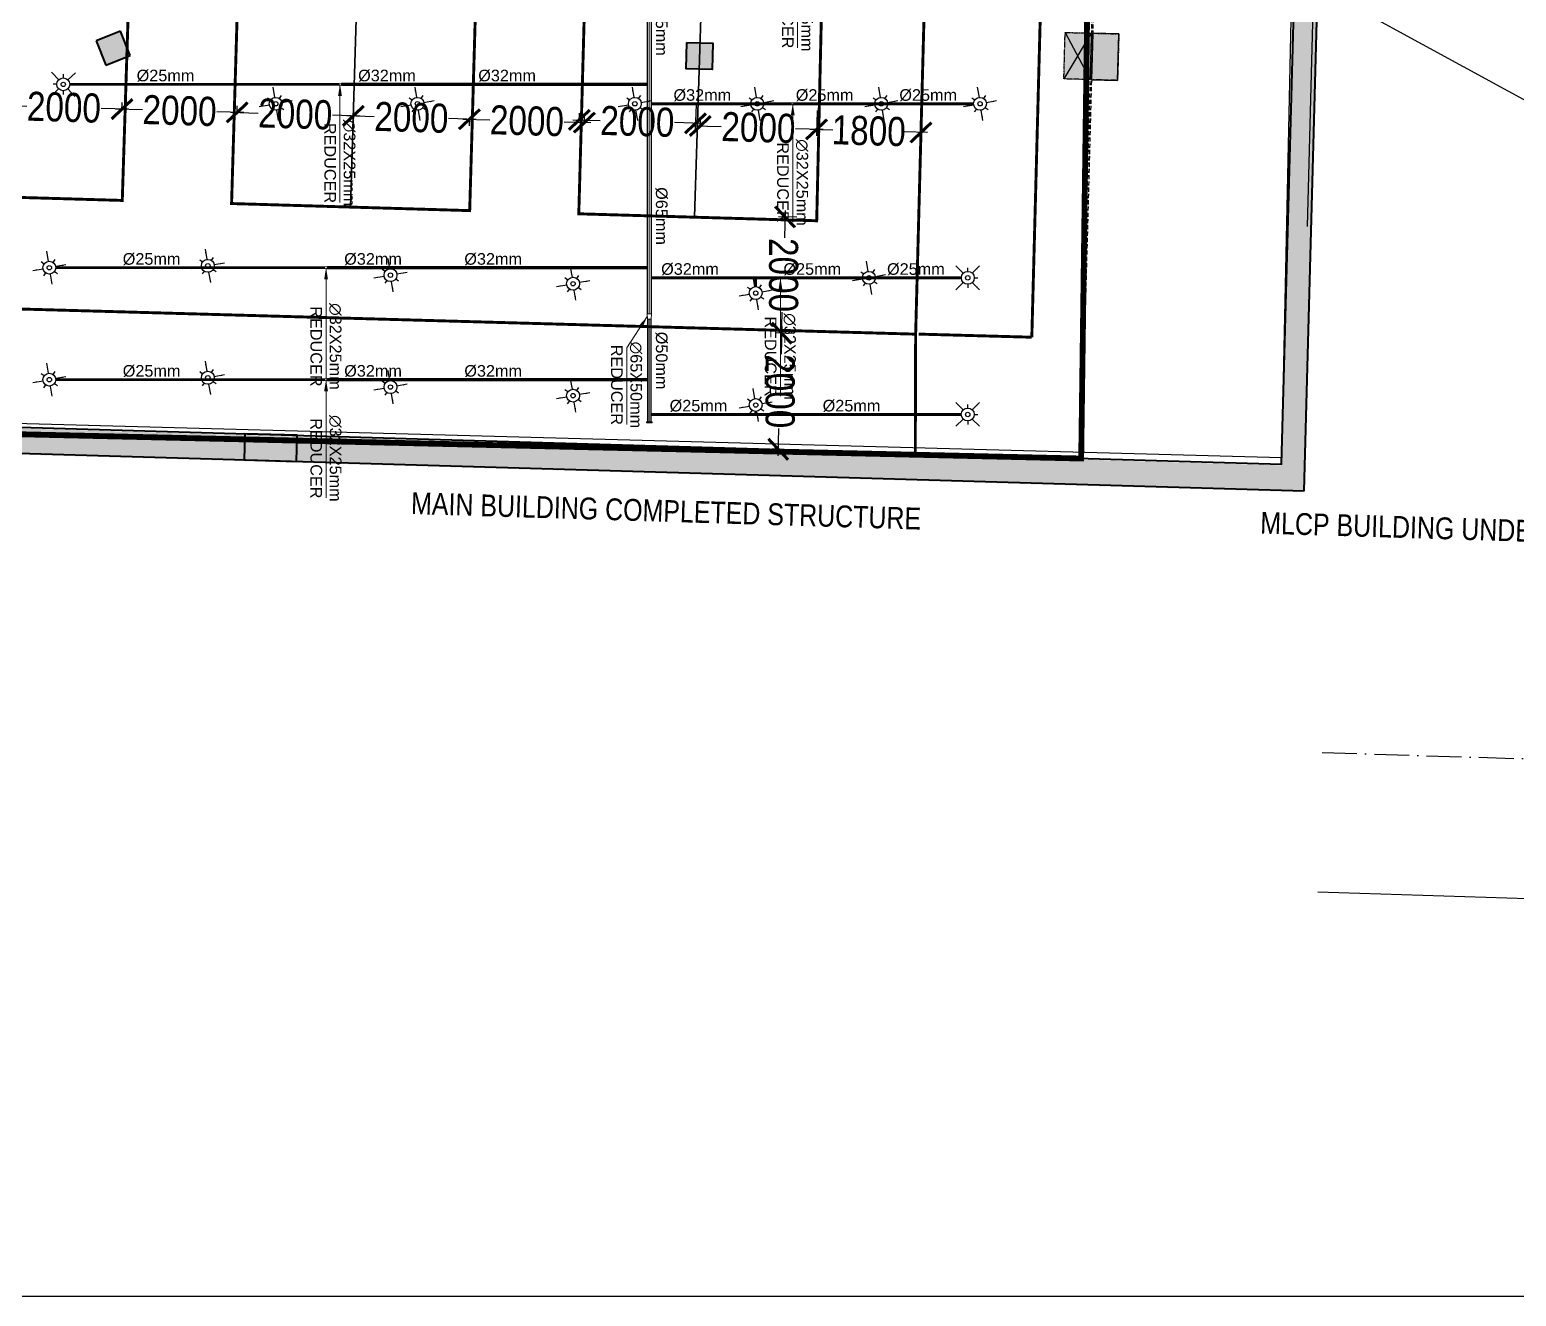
# Model space of a CAD drawing. Header units: inches. Extents: x 257070 to 799932, y -17980 to 269260.
# Drawn here: x 343780 to 369365, y -13888 to 7903 of the extents above; entities that cross this region are included whole.
import ezdxf

# ---------------------------------------------------------------- set-up
doc = ezdxf.new("R2010")
doc.units = ezdxf.units.IN
doc.header["$MEASUREMENT"] = 0
doc.header["$PDMODE"] = 99
doc.header["$PDSIZE"] = 100
for name, pattern in [('1EDGE-MLCP-GROUND FLOOR$0$ACAD_ISO10W100', [18, 12, -3, 0, -3]), ('Basement 1floor plan$0$CENTERX2', [4, 2.5, -0.5, 0.5, -0.5]), ('column-Basement$0$ACAD_ISO10W100', [18, 12, -3, 0, -3])]:
    doc.linetypes.add(name, pattern=pattern)
for name, color, linetype in [('0-AES-F-SPRINKLER', 10, 'Continuous'), ("0_AES_DUCT MARKING'", 53, 'Continuous'), ('1EDGE-MLCP-GROUND FLOOR$0$DSP_COLUMN GRIDS', 27, '1EDGE-MLCP-GROUND FLOOR$0$ACAD_ISO10W100'), ('1EDGE-MLCP-GROUND FLOOR$0$DSP_WALL', 7, 'Continuous'), ('2 wheeler barrier', 170, 'Continuous'), ('Basement 1floor plan$0$DSP_R.C.C.', 1, 'Continuous'), ('column-Basement$0$basecol', 4, 'Continuous'), ('column-Basement$0$col', 1, 'Continuous'), ('column-Basement$0$col hatch', 254, 'Continuous'), ('column-Basement$0$DSP_COLUMN GRIDS', 27, 'column-Basement$0$ACAD_ISO10W100'), ('column-Basement$0$DSP_R.C.C.', 1, 'Continuous'), ('column-Basement$0$DSP_R.C.C. HATCH', 8, 'Continuous'), ('DSP_COLUMN HATCH', 8, 'Continuous'), ('DSP_TEXT', 6, 'Continuous')]:
    doc.layers.add(name, color=color, linetype=linetype)
for name, color, linetype, lineweight in [('0-AES-F-SPRINKLER PIPE', 10, 'Continuous', 15), ('07--DIM-2', 2, 'Continuous', 25), ('E--CONCRETE-4', 4, 'Continuous', 40), ('E--CONCRETE-SHADE', 253, 'Continuous', 20)]:
    doc.layers.add(name, color=color, linetype=linetype, lineweight=lineweight)
doc.styles.add('1EDGE-MLCP-GROUND FLOOR$0$PR-200', font='ARIALN.TTF', dxfattribs={"height": 500})
doc.styles.get("Standard").update_dxf_attribs({"font": 'arial.ttf'})
doc.styles.add('TEXT style 75', font='ARIALN.TTF')
doc.dimstyles.new('75', dxfattribs={"dimscale": 1.5, "dimtxt": 200, "dimasz": 113, "dimexe": 113, "dimexo": 0, "dimgap": 25, "dimtad": 0, "dimdec": 0, "dimrnd": 5, "dimzin": 0, "dimdsep": 46, "dimtxsty": 'TEXT style 75', "dimblk": 'ARCHTICK', "dimcen": 0.09, "dimdle": 113, "dimclrd": 8, "dimclre": 8, "dimclrt": 256, "dimadec": 0, "dimazin": 0, "dimtfac": 1, "dimtdec": 0, "dimtofl": 0, "dimtmove": 1, "dimatfit": 3, "dimldrblk": 'OPEN90', "dimfxl": 0, "dimtolj": 1, "dimtzin": 0, "dimarcsym": 0})
doc.dimstyles.new('ISO-25', dxfattribs={"dimtxt": 2.5, "dimasz": 2.5, "dimexe": 1.25, "dimexo": 0.625, "dimtad": 1, "dimtxsty": 'Standard', "dimcen": 2.5, "dimadec": 0, "dimazin": 0, "dimtfac": 1, "dimtmove": 0, "dimatfit": 3, "dimfxl": 1, "dimarcsym": 0})
doc.dimstyles.new('PLUMBING', dxfattribs={"dimscale": 100, "dimtxt": 1.8, "dimasz": 1.6, "dimexe": 1, "dimexo": 1, "dimgap": 0.5, "dimtad": 2, "dimdec": 0, "dimzin": 0, "dimdsep": 46, "dimtxsty": 'Standard', "dimcen": 1, "dimdle": 1, "dimclrd": 7, "dimclre": 7, "dimclrt": 256, "dimadec": 0, "dimazin": 0, "dimtfac": 1, "dimtdec": 0, "dimtmove": 2, "dimatfit": 3, "dimfxl": 1, "dimtolj": 1, "dimtzin": 0, "dimlwd": -1, "dimlwe": -1, "dimarcsym": 0})

# ---------------------------------------------------------------- blocks, each defined once
blk = doc.blocks.new('_ArchTick')
at = {"color": 0, "linetype": 'ByBlock', "const_width": 0.15}
blk.add_lwpolyline([(-0.5, -0.5), (0.5, 0.5)], dxfattribs=at)
blk = doc.blocks.new('*D315')
at = {"layer": '07--DIM-2', "color": 251, "lineweight": -2, "ltscale": 1000, "transparency": 16777216}
for p, q in [((357331, 6512), (357319, 6075)), ((359128, 6460), (359115, 6022)), ((357209, 6191), (357603, 6180)), ((359231, 6132), (358837, 6144))]:
    blk.add_line(p, q, dxfattribs=at)
at = {"layer": 'DEFPOINTS', "color": 0, "ltscale": 1000, "transparency": 16777216}
for p in [(357331, 6512, 0), (359128, 6460, 0), (357322, 6188)]:
    blk.add_point(p, dxfattribs=at)
at = {"layer": '07--DIM-2', "color": 251, "lineweight": -2, "ltscale": 1000, "transparency": 16777216, "xscale": 350, "yscale": 350, "zscale": 350}
for p, rotation in [((357322, 6188), 178.3230455763511), ((359118, 6135), 358.323045576351)]:
    blk.add_blockref('_ArchTick', p, dxfattribs=dict(at, rotation=rotation))
at = {"layer": '07--DIM-2', "ltscale": 1000, "transparency": 16777216, "insert": (358220, 6162), "char_height": 500, "attachment_point": 5, "rotation": 358.323, "style": 'TEXT style 75'}
blk.add_mtext('\\A1;1800', dxfattribs=at)
blk = doc.blocks.new('_Open90')
at = {"color": 0, "linetype": 'ByBlock', "lineweight": -2}
for p, q in [((0, 0), (-1, 0)), ((-0.5, 0.5), (0, 0)), ((0, 0), (-0.5, -0.5))]:
    blk.add_line(p, q, dxfattribs=at)
blk = doc.blocks.new('*D316')
at = {"layer": '07--DIM-2', "color": 251, "lineweight": -2, "ltscale": 1000, "transparency": 16777216}
for p, q in [((357331, 6512), (357319, 6075)), ((355208, 6250), (355682, 6236)), ((355321, 6222), (355325, 6359)), ((357435, 6185), (356961, 6199))]:
    blk.add_line(p, q, dxfattribs=at)
at = {"layer": 'DEFPOINTS', "color": 0, "ltscale": 1000, "transparency": 16777216}
for p in [(357331, 6512, 0), (355321, 6247), (355321, 6222)]:
    blk.add_point(p, dxfattribs=at)
at = {"layer": '07--DIM-2', "color": 251, "lineweight": -2, "ltscale": 1000, "transparency": 16777216, "xscale": 350, "yscale": 350, "zscale": 350}
for p, rotation in [((355321, 6247), 178.3230455766687), ((357322, 6188), 358.3230455766687)]:
    blk.add_blockref('_ArchTick', p, dxfattribs=dict(at, rotation=rotation))
at = {"layer": '07--DIM-2', "ltscale": 1000, "transparency": 16777216, "insert": (356322, 6217), "char_height": 500, "attachment_point": 5, "rotation": 358.323, "style": 'TEXT style 75'}
blk.add_mtext('\\A1;2000', dxfattribs=at)
blk = doc.blocks.new('*D317')
at = {"layer": '07--DIM-2', "color": 251, "lineweight": -2, "ltscale": 1000, "transparency": 16777216}
for p, q in [((353325, 6280), (353329, 6418)), ((351235, 6366), (351697, 6353)), ((351348, 6364), (351345, 6250)), ((353439, 6302), (352977, 6315))]:
    blk.add_line(p, q, dxfattribs=at)
at = {"layer": 'DEFPOINTS', "color": 0, "ltscale": 1000, "transparency": 16777216}
for p in [(351348, 6364, 0), (351348, 6363), (353325, 6280, 0)]:
    blk.add_point(p, dxfattribs=at)
at = {"layer": '07--DIM-2', "color": 251, "lineweight": -2, "ltscale": 1000, "transparency": 16777216, "xscale": 350, "yscale": 350, "zscale": 350}
for p, rotation in [((351348, 6363), 178.3230455766687), ((353326, 6305), 358.3230455766687)]:
    blk.add_blockref('_ArchTick', p, dxfattribs=dict(at, rotation=rotation))
at = {"layer": '07--DIM-2', "ltscale": 1000, "transparency": 16777216, "insert": (352337, 6334), "char_height": 500, "attachment_point": 5, "rotation": 358.323, "style": 'TEXT style 75'}
blk.add_mtext('\\A1;2000', dxfattribs=at)
blk = doc.blocks.new('*D318')
at = {"layer": '07--DIM-2', "color": 251, "lineweight": -2, "ltscale": 1000, "transparency": 16777216}
for p, q in [((349236, 6425), (349709, 6411)), ((349350, 6439), (349346, 6308)), ((351461, 6360), (350988, 6373)), ((351348, 6364), (351345, 6250))]:
    blk.add_line(p, q, dxfattribs=at)
at = {"layer": 'DEFPOINTS', "color": 0, "ltscale": 1000, "transparency": 16777216}
for p in [(349349, 6421), (349350, 6439, 0), (351348, 6364, 0)]:
    blk.add_point(p, dxfattribs=at)
at = {"layer": '07--DIM-2', "color": 251, "lineweight": -2, "ltscale": 1000, "transparency": 16777216, "xscale": 350, "yscale": 350, "zscale": 350}
for p, rotation in [((349349, 6421), 178.3230455766687), ((351348, 6363), 358.3230455766687)]:
    blk.add_blockref('_ArchTick', p, dxfattribs=dict(at, rotation=rotation))
at = {"layer": '07--DIM-2', "ltscale": 1000, "transparency": 16777216, "insert": (350349, 6392), "char_height": 500, "attachment_point": 5, "rotation": 358.323, "style": 'TEXT style 75'}
blk.add_mtext('\\A1;2000', dxfattribs=at)
blk = doc.blocks.new('*D319')
at = {"layer": '07--DIM-2', "color": 251, "lineweight": -2, "ltscale": 1000, "transparency": 16777216}
for p, q in [((347237, 6483), (347710, 6469)), ((347349, 6455), (347353, 6593)), ((349462, 6418), (348989, 6432)), ((349350, 6439), (349346, 6308))]:
    blk.add_line(p, q, dxfattribs=at)
at = {"layer": 'DEFPOINTS', "color": 0, "ltscale": 1000, "transparency": 16777216}
for p in [(347349, 6455), (347350, 6480), (349350, 6439, 0)]:
    blk.add_point(p, dxfattribs=at)
at = {"layer": '07--DIM-2', "color": 251, "lineweight": -2, "ltscale": 1000, "transparency": 16777216, "xscale": 350, "yscale": 350, "zscale": 350}
for p, rotation in [((347350, 6480), 178.3230455766687), ((349349, 6421), 358.3230455766687)]:
    blk.add_blockref('_ArchTick', p, dxfattribs=dict(at, rotation=rotation))
at = {"layer": '07--DIM-2', "ltscale": 1000, "transparency": 16777216, "insert": (348350, 6451), "char_height": 500, "attachment_point": 5, "rotation": 358.323, "style": 'TEXT style 75'}
blk.add_mtext('\\A1;2000', dxfattribs=at)
blk = doc.blocks.new('*D320')
at = {"layer": '07--DIM-2', "color": 251, "lineweight": -2, "ltscale": 1000, "transparency": 16777216}
for p, q in [((345256, 6541), (345720, 6528)), ((345368, 6513), (345372, 6651)), ((347463, 6477), (346999, 6490)), ((347349, 6455), (347353, 6593))]:
    blk.add_line(p, q, dxfattribs=at)
at = {"layer": 'DEFPOINTS', "color": 0, "ltscale": 1000, "transparency": 16777216}
for p in [(345368, 6513), (345369, 6538), (347349, 6455)]:
    blk.add_point(p, dxfattribs=at)
at = {"layer": '07--DIM-2', "color": 251, "lineweight": -2, "ltscale": 1000, "transparency": 16777216, "xscale": 350, "yscale": 350, "zscale": 350}
for p, rotation in [((345369, 6538), 178.3230455766687), ((347350, 6480), 358.3230455766687)]:
    blk.add_blockref('_ArchTick', p, dxfattribs=dict(at, rotation=rotation))
at = {"layer": '07--DIM-2', "ltscale": 1000, "transparency": 16777216, "insert": (346359, 6509), "char_height": 500, "attachment_point": 5, "rotation": 358.323, "style": 'TEXT style 75'}
blk.add_mtext('\\A1;2000', dxfattribs=at)
blk = doc.blocks.new('*D321')
at = {"layer": '07--DIM-2', "color": 251, "lineweight": -2, "ltscale": 1000, "transparency": 16777216}
for p, q in [((343369, 6572), (343373, 6709)), ((343257, 6600), (343730, 6586)), ((345482, 6535), (345009, 6548)), ((345368, 6513), (345372, 6651))]:
    blk.add_line(p, q, dxfattribs=at)
at = {"layer": 'DEFPOINTS', "color": 0, "ltscale": 1000, "transparency": 16777216}
for p in [(343369, 6572), (343370, 6596), (345368, 6513)]:
    blk.add_point(p, dxfattribs=at)
at = {"layer": '07--DIM-2', "color": 251, "lineweight": -2, "ltscale": 1000, "transparency": 16777216, "xscale": 350, "yscale": 350, "zscale": 350}
for p, rotation in [((343370, 6596), 178.3230455766687), ((345369, 6538), 358.3230455766687)]:
    blk.add_blockref('_ArchTick', p, dxfattribs=dict(at, rotation=rotation))
at = {"layer": '07--DIM-2', "ltscale": 1000, "transparency": 16777216, "insert": (344369, 6567), "char_height": 500, "attachment_point": 5, "rotation": 358.323, "style": 'TEXT style 75'}
blk.add_mtext('\\A1;2000', dxfattribs=at)
blk = doc.blocks.new('*D332')
at = {"layer": '07--DIM-2', "color": 251, "lineweight": -2, "ltscale": 1000, "transparency": 16777216}
for p, q in [((356983, 4676), (356667, 4685)), ((356783, 4795), (356769, 4322)), ((356718, 2570), (356732, 3042)), ((356924, 2677), (356608, 2686))]:
    blk.add_line(p, q, dxfattribs=at)
at = {"layer": 'DEFPOINTS', "color": 0, "ltscale": 1000, "transparency": 16777216}
for p in [(356983, 4676, 0), (356721, 2683), (356924, 2677, 0)]:
    blk.add_point(p, dxfattribs=at)
at = {"layer": '07--DIM-2', "color": 251, "lineweight": -2, "ltscale": 1000, "transparency": 16777216, "xscale": 350, "yscale": 350, "zscale": 350}
for p, rotation in [((356780, 4682), 88.3230455763465), ((356721, 2683), 268.3230455763465)]:
    blk.add_blockref('_ArchTick', p, dxfattribs=dict(at, rotation=rotation))
at = {"layer": '07--DIM-2', "ltscale": 1000, "transparency": 16777216, "insert": (356751, 3682), "char_height": 500, "attachment_point": 5, "rotation": 270, "style": 'TEXT style 75'}
blk.add_mtext('\\A1;2000', dxfattribs=at)
blk = doc.blocks.new('*D333')
at = {"layer": '07--DIM-2', "color": 251, "lineweight": -2, "ltscale": 1000, "transparency": 16777216}
for p, q in [((356924, 2677), (356608, 2686)), ((356725, 2796), (356711, 2323)), ((356660, 571), (356673, 1043)), ((356663, 684), (356550, 687))]:
    blk.add_line(p, q, dxfattribs=at)
at = {"layer": 'DEFPOINTS', "color": 0, "ltscale": 1000, "transparency": 16777216}
for p in [(356924, 2677, 0), (356663, 684), (356663, 684)]:
    blk.add_point(p, dxfattribs=at)
at = {"layer": '07--DIM-2', "color": 251, "lineweight": -2, "ltscale": 1000, "transparency": 16777216, "xscale": 350, "yscale": 350, "zscale": 350}
for p, rotation in [((356721, 2683), 88.32304557666872), ((356663, 684), 268.3230455766687)]:
    blk.add_blockref('_ArchTick', p, dxfattribs=dict(at, rotation=rotation))
at = {"layer": '07--DIM-2', "ltscale": 1000, "transparency": 16777216, "insert": (356692, 1683), "char_height": 500, "attachment_point": 5, "rotation": 270, "style": 'TEXT style 75'}
blk.add_mtext('\\A1;2000', dxfattribs=at)
blk = doc.blocks.new('*D349')
at = {"layer": '07--DIM-2', "color": 251, "lineweight": -2, "ltscale": 1000, "transparency": 16777216}
for p, q in [((353237, 6327), (353242, 6465)), ((355248, 6618), (355235, 6180)), ((353125, 6355), (353599, 6341)), ((355352, 6290), (354878, 6304))]:
    blk.add_line(p, q, dxfattribs=at)
at = {"layer": 'DEFPOINTS', "color": 0, "ltscale": 1000, "transparency": 16777216}
for p in [(355248, 6618, 0), (353237, 6327), (353238, 6352)]:
    blk.add_point(p, dxfattribs=at)
at = {"layer": '07--DIM-2', "color": 251, "lineweight": -2, "ltscale": 1000, "transparency": 16777216, "xscale": 350, "yscale": 350, "zscale": 350}
for p, rotation in [((353238, 6352), 178.3230455766687), ((355239, 6293), 358.3230455766687)]:
    blk.add_blockref('_ArchTick', p, dxfattribs=dict(at, rotation=rotation))
at = {"layer": '07--DIM-2', "ltscale": 1000, "transparency": 16777216, "insert": (354238, 6322), "char_height": 500, "attachment_point": 5, "rotation": 358.323, "style": 'TEXT style 75'}
blk.add_mtext('\\A1;2000', dxfattribs=at)
blk = doc.blocks.new('column-Basement$0$A$C0E007B82')
at = {"layer": 'column-Basement$0$col hatch', "ltscale": 2}
blk.add_hatch(color=256, dxfattribs=at).paths.add_polyline_path([(424, -814), (-26, -800), (0, 0), (450, -14)])
at = {"layer": 'column-Basement$0$col'}
for p, q in [((0, 0), (424, -814)), ((450, -14), (-26, -800))]:
    blk.add_line(p, q, dxfattribs=at)
at = {"layer": 'column-Basement$0$col', "const_width": 0.5}
blk.add_lwpolyline([(424, -814), (-26, -800), (0, 0), (450, -14)], close=True, dxfattribs=at)
blk = doc.blocks.new('*U603')
at = {"layer": '0-AES-F-SPRINKLER'}
for p, q in [((171672, 56809), (171672, 56871)), ((171562, 56699), (171500, 56699)), ((171672, 56588), (171672, 56526)), ((171783, 56699), (171845, 56699))]:
    blk.add_line(p, q, dxfattribs=at)
for radius in [111, 37.8]:
    blk.add_circle((171672, 56699), radius, dxfattribs=at)
at = {"layer": '0-AES-F-SPRINKLER PIPE'}
for points, override in [([(171468, 56903), (171594, 56777)], {"dimasz": 70, "dimtad": 0, "dimfxl": 13, "dimarcsym": 1}), ([(171877, 56903), (171751, 56777)], {"dimasz": 70, "dimtad": 0, "dimfxl": 13, "dimarcsym": 1}), ([(171468, 56494), (171594, 56620)], {"dimasz": 70, "dimtad": 0, "dimfxl": 13, "dimarcsym": 1}), ([(171877, 56494), (171751, 56620)], {"dimasz": 70, "dimgap": 0.625, "dimtad": 0, "dimfxl": 13, "dimarcsym": 1})]:
    blk.add_leader(points, dimstyle='ISO-25', override=override, dxfattribs=at)

msp = doc.modelspace()

# ---------------------------------------------------------------- hatches: boundary and pattern name
at = {"layer": 'column-Basement$0$DSP_R.C.C. HATCH', "ltscale": 6}
h = msp.add_hatch(color=8, dxfattribs=at)
h.dxf.hatch_style = 1
h.paths.add_polyline_path([(362524.8, 7831.3), (362075, 7843.4), (362053.3, 7043.7), (362503.2, 7031.5)])
at = {"layer": 'DSP_COLUMN HATCH', "ltscale": 3.5}
h = msp.add_hatch(color=8, dxfattribs=at)
h.paths.add_polyline_path([(365722.2, -53.8), (366489.1, 28236.6), (398382.7, 27372), (398078, 16131.2), (422688.6, 15464), (424374.5, 77657.1), (363312.5, 79312.4, -0.217857), (379658.1, 140443.8, 0.0248652), (381874.1, 143466.9, 0.0677243), (386435.5, 152972.3, 0.0584537), (387935.8, 160119.4, -0.0351298), (388382, 166730.6, -0.0975994), (389786, 170013.7, -0.0225225), (391669.6, 172621.5, 0.2538416), (393169.6, 181983.6, 0.1875484), (370106.1, 207237.2), (370663.7, 210916.7), (290410.6, 215642.7), (285983.7, 161207.5), (285186.3, 161272.3), (282579.6, 129219.4), (284719.3, 124703.3), (284181.7, 118092.8), (281340.4, 113981.8), (280116.2, 98928.1), (280913.6, 98863.3), (273089.7, 2658.2)])
h.paths.add_polyline_path([(281398.6, 99275.3), (280601.2, 99340.2), (281779.2, 113825.1), (284620.4, 117936.2), (285177.6, 124787), (283037.9, 129303.1), (285598.3, 160787.3), (286395.7, 160722.5), (290823.4, 215167.6), (370144.9, 210496.5), (369611.7, 206978.6, -0.189327), (392747.4, 181827.8, -0.2535576), (391315, 172898.6, 0.0224715), (389411.9, 170263.9, 0.0979176), (387938.4, 166808.2, 0.0351034), (387485.7, 160139.2, -0.0583058), (386008, 153113, -0.0677412), (381498.4, 143714.5, -0.0248531), (379309.9, 140729, 0.218943), (362922.8, 78922.8), (423963.9, 77268.1), (422299.6, 15874.7), (398488.7, 16520.2), (398793.4, 27761), (366100.1, 28647.3), (365334.5, 407.7), (273576.7, 3094.1)], flags=16)
at = {"layer": 'E--CONCRETE-SHADE', "ltscale": 3.5}
h = msp.add_hatch(color=8, dxfattribs=at)
h.dxf.hatch_style = 1
h.paths.add_polyline_path([(345344.7, 7879.1), (344926.1, 7714), (345091.2, 7295.4), (345509.8, 7460.4)])
h = msp.add_hatch(color=8, dxfattribs=at)
h.dxf.hatch_style = 1
h.paths.add_polyline_path([(355089.7, 7682.7), (355539.5, 7670.5), (355527.3, 7220.7), (355077.5, 7232.8)])

# ---------------------------------------------------------------- linework, layer by layer
at = {"color": 8}
msp.add_line((365769.9, 4519.4, 0), (365907.1, 9582, 0), dxfattribs=at)
at = {"layer": '0-AES-F-SPRINKLER', "color": 7, "ltscale": 1000}
msp.add_line((358460.6, 12723.9, 0), (381967.6, -109), dxfattribs=at)
at = {"layer": '0-AES-F-SPRINKLER', "color": 7, "const_width": 100, "elevation": 0}
msp.add_lwpolyline([(332024.7, 62667.8), (332024.7, 62667.8), (336792.7, 47939.3), (340789.2, 37039.3), (340789.2, 37039.3), (338666.9, 32692.4), (333044, 30733.9), (333044, 30733.9), (334157.5, 28784), (337209.3, 23245.1), (343530, 11881.2), (342936.4, 958.3), (361876.6, 525.3), (362280.3, 30665.5), (363047.2, 44628.4), (363210.3, 79337.2), (356607.5, 78193.9), (356438.2, 71883.8), (334567.8, 63896.3)], close=True, dxfattribs=at)
at = {"layer": '0-AES-F-SPRINKLER PIPE', "ltscale": 1000}
for points in [[(354404.8, 17723.9), (354404.8, 3017.4)], [(354410.8, 17723.9), (354410.8, 3017.4)], [(354443.3, 17723.9), (354443.3, 3017.4)], [(354475.8, 17723.9), (354475.8, 3017.4)], [(354481.8, 17723.9), (354481.8, 3017.4)]]:
    msp.add_lwpolyline(points, dxfattribs=at)
at = {"layer": '0-AES-F-SPRINKLER PIPE', "ltscale": 1000, "elevation": 0}
for points in [[(344467.4, 6979.6), (349092.6, 6979.6)], [(344467.4, 6948.6), (349092.6, 6948.6)], [(344467.8, 6976.6), (349092.6, 6976.6)], [(344467.8, 6951.6), (349092.6, 6951.6)], [(344468.5, 6964.1), (349092.6, 6964.1)], [(349147.1, 6983.1), (354404.8, 6983.1)], [(349147.1, 6980.1), (354404.8, 6980.1)], [(349147.1, 6964.1), (354404.8, 6964.1)], [(349147.1, 6948.1), (354404.8, 6948.1)], [(349147.1, 6945.1), (354404.8, 6945.1)], [(354481.8, 6647.8), (356885.1, 6647.8)], [(354481.8, 6644.8), (356885.1, 6644.8)], [(354481.8, 6628.8), (356885.1, 6628.8)], [(354481.8, 6612.8), (356885.1, 6612.8)], [(354481.8, 6609.8), (356885.1, 6609.8)], [(356930.8, 6644.3), (360026.7, 6644.3)], [(356930.8, 6641.3), (360026.3, 6641.3)], [(356930.8, 6628.8), (360025.6, 6628.8)], [(356930.8, 6616.3), (360026.3, 6616.3)], [(356930.8, 6613.3), (360026.7, 6613.3)], [(344227.7, 3823.8), (348853, 3823.8)], [(344227.7, 3792.8), (348853, 3792.8)], [(344228.1, 3820.8), (348853, 3820.8)], [(344228.1, 3795.8), (348853, 3795.8)], [(344228.8, 3808.3), (348853, 3808.3)], [(348907.4, 3827.3), (354404.8, 3827.3)], [(348907.4, 3824.3), (354404.8, 3824.3)], [(348907.4, 3808.3), (354404.8, 3808.3)], [(348907.4, 3792.3), (354404.8, 3792.3)], [(348907.4, 3789.3), (354404.8, 3789.3)], [(354481.8, 3653.7), (356673.1, 3653.7)], [(354481.8, 3650.7), (356673.1, 3650.7)], [(354481.8, 3634.7), (356673.1, 3634.7)], [(354481.8, 3618.7), (356673.1, 3618.7)], [(354481.8, 3615.7), (356673.1, 3615.7)], [(356259.8, 3481.1), (356259.8, 3619.2)], [(356262.8, 3481.5), (356262.8, 3619.2)], [(356275.3, 3482.2), (356275.3, 3619.2)], [(356287.8, 3481.5), (356287.8, 3619.2)], [(356290.8, 3481.1), (356290.8, 3619.2)], [(356718.8, 3650.2), (359814.7, 3650.2)], [(356718.8, 3647.2), (359814.3, 3647.2)], [(356718.8, 3634.7), (359813.6, 3634.7)], [(356718.8, 3622.2), (359814.3, 3622.2)], [(356718.8, 3619.2), (359814.7, 3619.2)], [(354413.3, 1155), (354413.3, 2921.1)], [(354418.3, 1155), (354418.3, 2921.1)], [(354443.3, 1155), (354443.3, 2921.1)], [(354468.3, 1155), (354468.3, 2921.1)], [(354473.3, 1155), (354473.3, 2921.1)], [(344227.7, 1897.9), (348853, 1897.9)], [(344227.7, 1866.9), (348853, 1866.9)], [(344228.1, 1894.9), (348853, 1894.9)], [(344228.1, 1869.9), (348853, 1869.9)], [(344228.8, 1882.4), (348853, 1882.4)], [(348907.4, 1901.4), (354413.3, 1901.4)], [(348907.4, 1898.4), (354413.3, 1898.4)], [(348907.4, 1882.4), (354413.3, 1882.4)], [(348907.4, 1866.4), (354413.3, 1866.4)], [(348907.4, 1863.4), (354413.3, 1863.4)], [(354473.3, 1299.2), (359814.7, 1299.2)], [(354473.3, 1296.2), (359814.3, 1296.2)], [(354473.3, 1283.7), (359813.6, 1283.7)], [(356259.8, 1335.6), (356259.8, 1299.2)], [(356262.8, 1335.3), (356262.8, 1299.2)], [(356275.3, 1334.5), (356275.3, 1299.2)], [(356287.8, 1335.3), (356287.8, 1299.2)], [(356290.8, 1335.6), (356290.8, 1299.2)], [(354473.3, 1271.2), (359814.3, 1271.2)], [(354473.3, 1268.2), (359814.7, 1268.2)]]:
    msp.add_lwpolyline(points, dxfattribs=at)
for points in [[(349147.1, 6983.1), (349147.1, 6945.1), (349092.6, 6948.6), (349092.6, 6979.6)], [(356885.1, 6647.8), (356885.1, 6609.8), (356930.8, 6613.3), (356930.8, 6644.3)], [(348907.4, 3827.3), (348907.4, 3789.3), (348853, 3792.8), (348853, 3823.8)], [(356673.1, 3653.7), (356673.1, 3615.7), (356718.8, 3619.2), (356718.8, 3650.2)], [(348907.4, 1901.4), (348907.4, 1863.4), (348853, 1866.9), (348853, 1897.9)], [(354490.7, 1155), (354395.9, 1155), (354395.9, 1139.6), (354490.7, 1139.6)], [(354488.2, 1152.5), (354398.4, 1152.5), (354398.4, 1142.1), (354488.2, 1142.1)]]:
    msp.add_lwpolyline(points, close=True, dxfattribs=at)
at = {"layer": '0-AES-F-SPRINKLER PIPE', "ltscale": 1000}
msp.add_lwpolyline([(354481.8, 3017.4), (354404.8, 3017.4), (354413.3, 2921.1), (354473.3, 2921.1)], close=True, dxfattribs=at)
at = {"layer": "0_AES_DUCT MARKING'", "color": 8, "ltscale": 1000, "elevation": 0}
msp.add_lwpolyline([(281389.3, 99297.6), (274941.2, 20008.6), (280396.3, 19564.9), (286413.2, 25079.3), (295692.3, 14615.6), (297780.5, 12742.3), (297949.6, 12508.1), (297974.2, 12109.7), (297846.5, 11869.2), (297654.3, 11719.2), (297379.7, 11653.5), (300148.3, 9444.4), (300571.7, 9274.9), (304364.5, 8384.1), (306343.2, 8412.1), (309589.9, 8924.2), (312819.3, 10488.6), (313140.6, 10525.7), (316046.1, 5002.6), (315532.3, 4569.2), (312639.9, 3467.5), (312596.2, 1973.8), (365328.4, 544.3), (366999.2, 78784.4)], dxfattribs=at)
at = {"layer": '1EDGE-MLCP-GROUND FLOOR$0$DSP_COLUMN GRIDS', "color": 8, "ltscale": 50}
msp.add_line((366022.3, -4533.2, 0), (377573.5, -4886.7, 0), dxfattribs=at)
at = {"layer": '1EDGE-MLCP-GROUND FLOOR$0$DSP_WALL', "color": 8, "ltscale": 3.5}
msp.add_line((365948.9, -6932, 0), (404605.2, -8115.2, 0), dxfattribs=at)
at = {"layer": '2 wheeler barrier', "color": 8, "lineweight": 35, "ltscale": 1000}
for p, q in [((355819.9, 23502.9, 0), (355222, 4682.8, 0)), ((349303.2, 4850.8, 0), (349630, 16011.7, 0))]:
    msp.add_line(p, q, dxfattribs=at)
at = {"layer": '2 wheeler barrier', "color": 8, "ltscale": 1000}
msp.add_lwpolyline([(425530.2, 218353.6), (262050.4, 218353.6), (262050.4, -13888.3), (425530.2, -13888.3)], close=True, dxfattribs=at)
at = {"layer": '2 wheeler barrier', "color": 8, "lineweight": 35, "ltscale": 1000, "const_width": 50, "elevation": 0}
for points in [[(359705.6, 28343.6), (359027.5, 2665.3)], [(361026.8, 2612.5), (361704.9, 28290.8)], [(357810.9, 25927.9), (357324.6, 4616), (353230, 4735.9), (353675.4, 20891.1), (357810.9, 25927.9)], [(345637.8, 13318.9), (345372.8, 4965.9), (341285.4, 5085.6), (341472.2, 11464.6), (343530, 12069.3), (343559.1, 13065.2), (345100.6, 13020.1), (345637.8, 13318.9)], [(359021.2, 614.6), (359027.5, 2665.3), (317378.6, 3834.6), (317322.4, 1835.4)], [(361026.8, 2612.5), (359077.6, 2666.1)]]:
    msp.add_lwpolyline(points, dxfattribs=at)
msp.add_lwpolyline([(351715.8, 17399.2), (351352.3, 4790.8), (347254.1, 4912.3), (347542, 14622.8)], close=True, dxfattribs=at)
at = {"layer": 'Basement 1floor plan$0$DSP_R.C.C.', "color": 8, "linetype": 'Basement 1floor plan$0$CENTERX2', "ltscale": 6, "elevation": 0}
for points in [[(361600.2, 7856.3), (362050, 7844.1), (362028.3, 7044.4), (361578.5, 7056.6), (361600.2, 7856.3)], [(362075, 7843.4), (362524.8, 7831.3), (362503.2, 7031.5), (362053.3, 7043.7), (362075, 7843.4)]]:
    msp.add_lwpolyline(points, dxfattribs=at)
at = {"layer": 'column-Basement$0$DSP_COLUMN GRIDS', "color": 8, "ltscale": 6}
for p, q in [((363987.5, 79316.2, 0), (361851.6, 526, 0)), ((364012.5, 79315.5, 0), (361876.6, 525.3, 0))]:
    msp.add_line(p, q, dxfattribs=at)
at = {"layer": 'column-Basement$0$DSP_R.C.C.', "color": 8, "ltscale": 6, "elevation": 0}
msp.add_lwpolyline([(362075, 7843.4), (362053.3, 7043.7), (362503.2, 7031.5), (362524.8, 7831.3), (362075, 7843.4)], dxfattribs=at)
at = {"layer": 'DSP_TEXT', "color": 8, "elevation": 0}
msp.add_lwpolyline([(355236.3, 4677.1), (353230, 4735.9), (353631.9, 19312.8)], dxfattribs=at)
at = {"layer": 'E--CONCRETE-4', "color": 8, "ltscale": 10}
for p, q in [((345344.7, 7879.1, 0), (344926.1, 7714, 0)), ((344926.1, 7714, 0), (345091.2, 7295.4, 0)), ((345509.8, 7460.4, 0), (345344.7, 7879.1, 0)), ((345091.2, 7295.4, 0), (345509.8, 7460.4, 0))]:
    msp.add_line(p, q, dxfattribs=at)
at = {"layer": 'E--CONCRETE-4', "color": 8, "ltscale": 100, "elevation": 0}
for points in [[(282570.4, 129241.7), (284710, 124725.6), (284172.5, 118115.1), (281331.2, 114004.1), (280107, 98950.4), (280904.3, 98885.6), (273080.5, 2680.5), (365712.9, -31.5)], [(283028.7, 129325.4), (285168.3, 124809.3), (284611.2, 117958.5), (281769.9, 113847.4), (280592, 99362.5), (281389.3, 99297.6), (273567.5, 3116.4), (365325.3, 430.1), (366090.8, 28669.6), (398784.2, 27783.3), (398479.5, 16542.5), (422290.4, 15897), (423954.6, 77290.4), (362913.6, 78945.1)], [(365712.9, -31.5), (366479.8, 28258.9), (398373.5, 27394.3), (398068.8, 16153.5), (422679.4, 15486.4)]]:
    msp.add_lwpolyline(points, dxfattribs=at)
at = {"layer": 'E--CONCRETE-4', "color": 8, "ltscale": 6, "elevation": 0}
msp.add_lwpolyline([(355089.7, 7682.7), (355539.5, 7670.5), (355527.3, 7220.7), (355077.5, 7232.8)], close=True, dxfattribs=at)
at = {"layer": 'E--CONCRETE-4', "color": 8, "ltscale": 10, "elevation": 0}
msp.add_lwpolyline([(348371.5, 476.2), (348384.7, 926), (347485.1, 952.4), (347471.9, 502.5)], close=True, dxfattribs=at)

# ---------------------------------------------------------------- block references
at = {"layer": '0-AES-F-SPRINKLER', "color": 7}
for p, rotation in [((397561.9, -165824, 0), 88.83761566835165), ((294940.7, -166198.7, 0), 54.65193501553595), ((297380.3, -166198.7, 0), 54.65193501553595), ((301122, -166198.7, 0), 54.65193501553595), ((303228.9, -166198.7, 0), 54.65193501553595), ((305362.8, -166198.7, 0), 54.65193501553595), ((307063, -166198.7, 0), 54.65193501553595), ((293772.8, -168986.9, 0), 54.65193501553595), ((291044.5, -169019.2, 0), 54.65193501553595), ((296915.7, -169147.4, 0), 54.65193501553595), ((305150.8, -169192.8, 0), 54.65193501553595), ((531596.8, 60333.2, 0), 180.0000000057913), ((300059.1, -169295.1, 0), 54.65193501553595), ((303201.9, -169456.2, 0), 54.65193501553595), ((291044.5, -170945.1, 0), 54.65193501553595), ((293772.8, -170912.8, 0), 54.65193501553595), ((296915.7, -171073.3, 0), 54.65193501553595), ((300059.1, -171221, 0), 54.65193501553595), ((303201.9, -171382.1, 0), 54.65193501553595), ((416622.9, -170388.7, 0), 90.00000000569692)]:
    msp.add_blockref('*U603', p, dxfattribs=dict(at, rotation=rotation))
at = {"layer": 'column-Basement$0$basecol', "color": 8, "rotation": 0.3087020586775056}
msp.add_blockref('column-Basement$0$A$C0E007B82', (361600.2, 7856.3, 0), dxfattribs=at)

# ---------------------------------------------------------------- texts
at = {"color": 8, "style": '1EDGE-MLCP-GROUND FLOOR$0$PR-200'}
for s, p in [('MAIN BUILDING COMPLETED STRUCTURE', (350338.7, -429.1, 0)), ('MLCP BUILDING UNDER CONSTRUCTION', (364954.3, -766.2, 0))]:
    msp.add_text(s, height=375, rotation=358.24682, dxfattribs=at).set_placement(p)
at = {"layer": '0-AES-F-SPRINKLER PIPE', "color": 7, "linetype": 'Continuous', "lineweight": -3, "ltscale": 0.9, "char_height": 200, "attachment_point": 2, "rotation": 270}
for s, insert, width in [('∅32X25mm\\PREDUCER', (357259.6, 8272.5, 0), 1474.715), ('%%C65mm', (354756.9, 7951.7, 0), 685.774), ('∅32X25mm\\PREDUCER', (349384.7, 5610, 0), 1474.715), ('∅32X25mm\\PREDUCER', (357177.2, 5274.7, 0), 1474.715), ('%%C65mm', (354756.9, 4697.5, 0), 685.774), ('∅32X25mm\\PREDUCER', (349145.1, 2454.2, 0), 1474.715), ('∅32X25mm\\PREDUCER', (356965.2, 2280.6, 0), 1474.715), ('%%C50mm', (354756.9, 2210.4, 0), 685.774), ('∅65X50mm\\PREDUCER', (354318.9, 1792.1), 1474.715), ('∅32X25mm\\PREDUCER', (349145.1, 528.3, 0), 1474.715)]:
    msp.add_mtext(s, dxfattribs=dict(at, insert=insert, width=width))
at = {"layer": '0-AES-F-SPRINKLER PIPE', "color": 7, "linetype": 'Continuous', "lineweight": -3, "ltscale": 0.9, "char_height": 200, "width": 685.774, "attachment_point": 2}
for s, insert in [('%%C25mm', (346117.2, 7215.3, 0)), ('%%C32mm', (349928.7, 7215.3, 0)), ('%%C32mm', (351996, 7215.3, 0)), ('%%C32mm', (355356, 6880.1, 0)), ('%%C25mm', (357460.9, 6880.1, 0)), ('%%C25mm', (359243.6, 6880.1, 0)), ('%%C25mm', (345877.5, 4059.6, 0)), ('%%C32mm', (349689, 4059.6, 0)), ('%%C32mm', (351756.4, 4059.6, 0)), ('%%C32mm', (355144, 3885.9, 0)), ('%%C25mm', (357248.9, 3885.9, 0)), ('%%C25mm', (359031.5, 3885.9, 0)), ('%%C25mm', (345877.5, 2133.6, 0)), ('%%C32mm', (349689, 2133.6, 0)), ('%%C32mm', (351756.4, 2133.6, 0)), ('%%C25mm', (355289.9, 1535, 0)), ('%%C25mm', (357923.8, 1535, 0))]:
    msp.add_mtext(s, dxfattribs=dict(at, insert=insert))

# ---------------------------------------------------------------- dimensions: what is measured, and where the dimension line sits
at = {"layer": '07--DIM-2', "color": 8, "ltscale": 1000}
for base, p1, p2, picture, middle in [((343369.7, 6596.5), (345368.2, 6513.1), (343369, 6571.6), '*D321', (344369.3, 6567.2)), ((347350, 6479.9), (349349.7, 6439.4, 0), (347349.3, 6455.1), '*D319', (348349.6, 6450.7)), ((349349.2, 6421.4), (351348.4, 6363.7, 0), (349349.7, 6439.4, 0), '*D318', (350348.8, 6392.1)), ((353238.2, 6351.6), (355248.1, 6617.6, 0), (353237.5, 6326.8), '*D349', (354238.4, 6322.3)), ((355321.4, 6246.5), (357331.4, 6512.5, 0), (355320.7, 6221.7), '*D316', (356321.7, 6217.3))]:
    dim = msp.add_linear_dim(base=base, p1=p1, p2=p2, angle=358.32305, dimstyle='75', override={"dimscale": 1, "dimtxt": 500, "dimasz": 350, "dimclrd": 251, "dimclre": 251}, dxfattribs=at)
    dim.commit()
    dim.dimension.update_dxf_attribs({"geometry": picture, "text_midpoint": middle})
for base, p1, p2, picture, middle in [((345368.9, 6537.9), (347349.3, 6455.1), (345368.2, 6513.1), '*D320', (346359.5, 6508.9)), ((351348.3, 6362.9), (353325.2, 6280.1, 0), (351348.4, 6363.7, 0), '*D317', (352337.1, 6333.9))]:
    dim = msp.add_linear_dim(base=base, p1=p1, p2=p2, angle=358.32305, text='2000', dimstyle='75', override={"dimscale": 1, "dimtxt": 500, "dimasz": 350, "dimclrd": 251, "dimclre": 251}, dxfattribs=at)
    dim.commit()
    dim.dimension.update_dxf_attribs({"geometry": picture, "text_midpoint": middle})
dim = msp.add_aligned_dim(p1=(359127.7, 6459.9, 0), p2=(357331.4, 6512.5, 0), distance=324.6, text='1800', dimstyle='75', override={"dimscale": 1, "dimtxt": 500, "dimasz": 350, "dimclrd": 251, "dimclre": 251}, dxfattribs=at)
dim.commit()
dim.dimension.update_dxf_attribs({"geometry": '*D315', "text_midpoint": (358220, 6161.7)})
dim = msp.add_aligned_dim(p1=(356982.9, 4676, 0), p2=(356924.4, 2676.9, 0), distance=-203.1, dimstyle='75', override={"dimscale": 1, "dimtxt": 500, "dimasz": 350, "dimclrd": 251, "dimclre": 251}, dxfattribs=at)
dim.commit()
dim.dimension.update_dxf_attribs({"geometry": '*D332', "text_midpoint": (356750.6, 3682.4), "text_rotation": 270})
dim = msp.add_linear_dim(base=(356662.8, 683.7), p1=(356924.4, 2676.9, 0), p2=(356662.8, 683.7), angle=88.32305, dimstyle='75', override={"dimscale": 1, "dimtxt": 500, "dimasz": 350, "dimclrd": 251, "dimclre": 251}, dxfattribs=at)
dim.commit()
dim.dimension.update_dxf_attribs({"geometry": '*D333', "text_midpoint": (356692.1, 1683.2), "text_rotation": 270})

# ---------------------------------------------------------------- leaders
at = {"layer": '0-AES-F-SPRINKLER PIPE', "color": 7, "linetype": 'Continuous', "lineweight": -3, "ltscale": 0.9}
for points in [[(356994.7, 9626.6, 0), (356994.7, 8910.3, 0), (356994.7, 7590.6, 0)], [(349119.9, 6964, 0), (349119.9, 6247.8, 0), (349119.9, 4928.1, 0)], [(356912.4, 6628.8, 0), (356912.4, 5912.5, 0), (356912.4, 4592.9, 0)], [(348880.2, 3808.3, 0), (348880.2, 3092, 0), (348880.2, 1772.4, 0)], [(356700.3, 3634.7, 0), (356700.3, 2918.4, 0), (356700.3, 1598.7, 0)], [(354409, 2969.2), (354054.1, 2429.9), (354054.1, 1110.3)], [(348880.2, 1882.4, 0), (348880.2, 1166.1, 0), (348880.2, -153.6, 0)]]:
    msp.add_leader(points, dimstyle='PLUMBING', override={"dimasz": 2, "dimgap": 25, "dimtad": 0}, dxfattribs=at)

doc.saveas('drawing.dxf')
